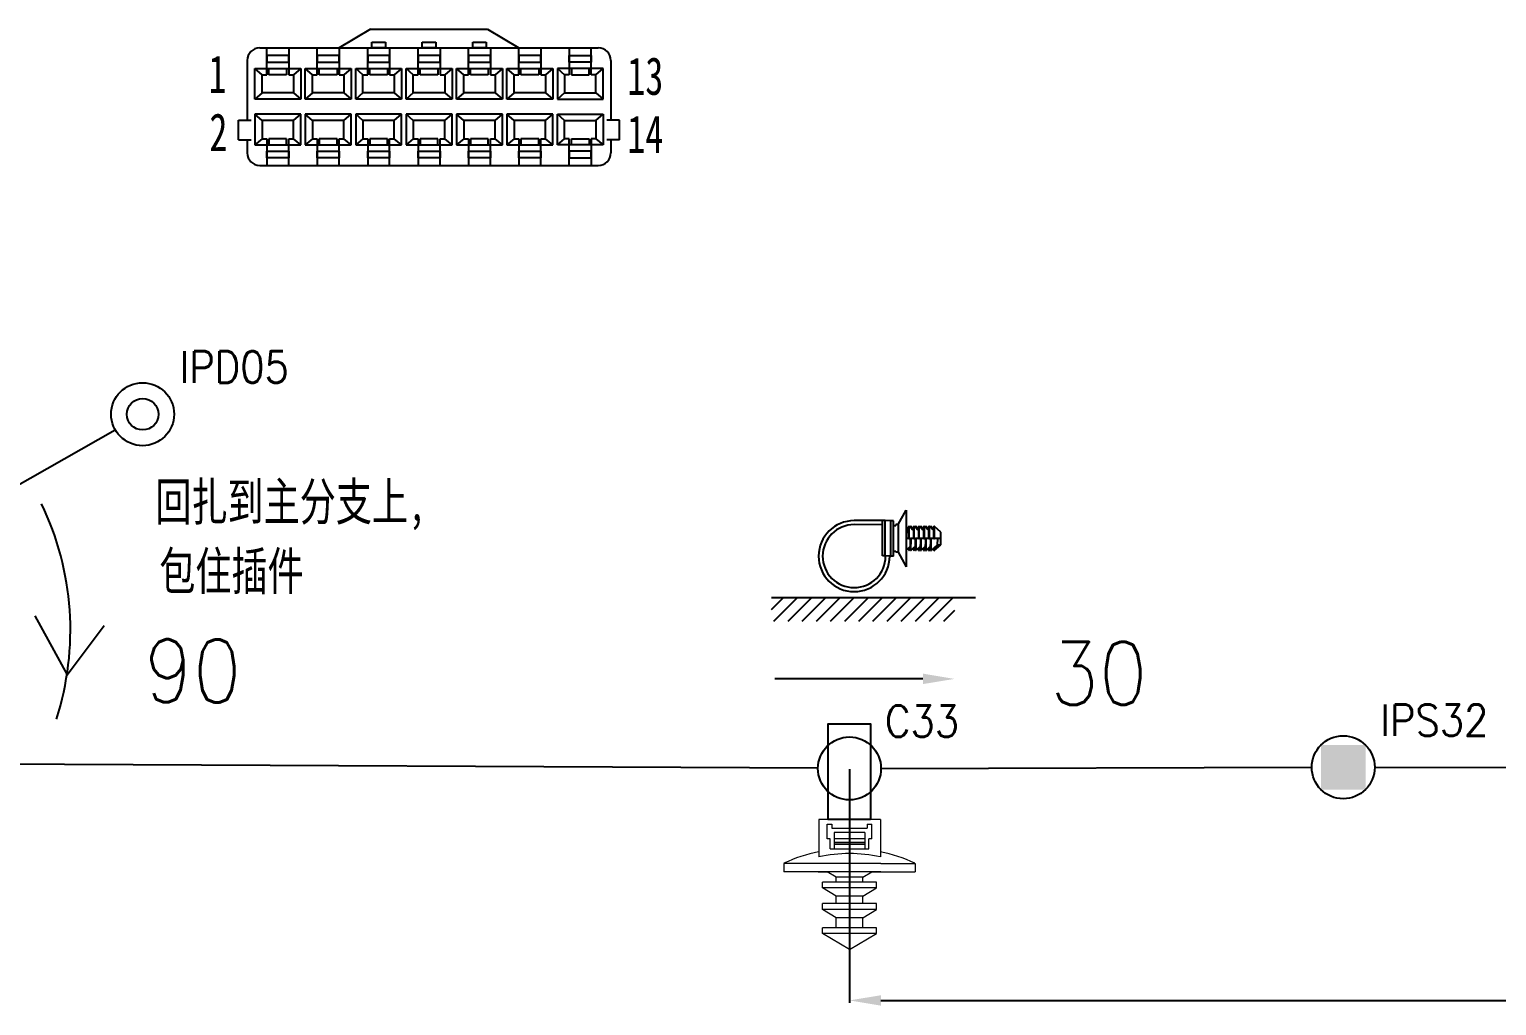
# Model space of a CAD drawing. Header units: inches. Extents: x 47316 to 59086, y 3141 to 11743.
# Drawn here: x 53868.5 to 53985, y 8603.7 to 8681.2 of the extents above; entities that cross this region are included whole.
import ezdxf

# ---------------------------------------------------------------- set-up
doc = ezdxf.new("R2010")
doc.units = ezdxf.units.IN
doc.header["$MEASUREMENT"] = 0
doc.layers.add('0Filament', color=7, linetype='Continuous', lineweight=20)
doc.layers.add('___SHELL', color=7, linetype='Continuous')
doc.styles.add('MtX_FangSong_GB2312', font='')
doc.styles.add('MtX_STFangsong', font='')
doc.styles.get("Standard").update_dxf_attribs({"font": ''})
doc.styles.get('MtX_FangSong_GB2312').set_extended_font_data('FangSong_GB2312')
doc.styles.get('MtX_STFangsong').set_extended_font_data('STFangsong')
doc.styles.get('Standard').set_extended_font_data('SimSun')
doc.linetypes.add('_VH_OTCON', pattern='A,0.0001,[7,VeSys.shx,S=0.1,R=0,X=0,Y=0],-0.4,[7,VeSys.shx,S=0.1,R=0,X=0,Y=0],-0.4,["X",Standard,S=1,R=0,X=-0.5,Y=-0.5],-0.0001,[7,VeSys.shx,S=0.1,R=0,X=0,Y=0],-0.4', length=1.2002)
doc.linetypes.add('_VH_UNTAPED', pattern='A,0.0001,[17,VeSys.shx,S=0.1,R=0,X=0,Y=0],-0.4', length=0.4001)

msp = doc.modelspace()

# ---------------------------------------------------------------- linework, layer by layer
at = {"color": 0, "linetype": '_VH_UNTAPED', "lineweight": -2, "ltscale": 5}
msp.add_line((53831.06, 8624.3), (53875.34, 8649.45), dxfattribs=at)
at = {"color": 0, "linetype": 'ByBlock', "lineweight": -2, "ltscale": 0.130887}
for p, q in [((53937.47, 8641.92, 0), (53938.1, 8643.07, 0)), ((53937.47, 8639.72, 0), (53938.09, 8638.57, 0))]:
    msp.add_line(p, q, dxfattribs=at)
at = {"color": 0, "linetype": 'ByBlock', "lineweight": -2, "ltscale": 0.422456}
msp.add_line((53938.1, 8643.07, 0), (53938.09, 8638.85, 0), dxfattribs=at)
at = {"color": 0, "linetype": 'ByBlock', "lineweight": -2, "ltscale": 0.225}
for p, q in [((53936.22, 8642.23, 0), (53933.97, 8642.23, 0)), ((53936.22, 8641.9, 0), (53933.97, 8641.91, 0))]:
    msp.add_line(p, q, dxfattribs=at)
at = {"color": 0, "linetype": 'ByBlock', "lineweight": -2, "ltscale": 0.28}
for p, q in [((53936.22, 8639.43, 0), (53936.22, 8642.23, 0)), ((53936.43, 8639.43, 0), (53936.43, 8642.23, 0)), ((53936.88, 8639.42, 0), (53936.89, 8642.22, 0)), ((53937.09, 8639.42, 0), (53937.1, 8642.22, 0))]:
    msp.add_line(p, q, dxfattribs=at)
at = {"color": 0, "linetype": 'ByBlock', "lineweight": -2, "ltscale": 0.020837}
for p, q in [((53936.43, 8642.23, 0), (53936.22, 8642.23, 0)), ((53937.1, 8642.22, 0), (53936.89, 8642.22, 0)), ((53936.43, 8639.43, 0), (53936.22, 8639.43, 0)), ((53937.09, 8639.42, 0), (53936.88, 8639.42, 0))]:
    msp.add_line(p, q, dxfattribs=at)
at = {"color": 0, "linetype": 'ByBlock', "lineweight": -2, "ltscale": 0.045825}
for p, q in [((53936.89, 8642.22, 0), (53936.43, 8642.23, 0)), ((53936.88, 8639.42, 0), (53936.43, 8639.43, 0))]:
    msp.add_line(p, q, dxfattribs=at)
at = {"color": 0, "linetype": 'ByBlock', "lineweight": -2, "ltscale": 0.01875}
for p, q in [((53937.1, 8641.84, 0), (53937.28, 8641.84, 0)), ((53937.47, 8641.92, 0), (53937.29, 8641.92, 0)), ((53937.09, 8639.81, 0), (53937.28, 8639.81, 0)), ((53937.09, 8639.81, 0), (53937.28, 8639.81, 0)), ((53937.47, 8639.72, 0), (53937.28, 8639.72, 0))]:
    msp.add_line(p, q, dxfattribs=at)
at = {"color": 0, "linetype": 'ByBlock', "lineweight": -2, "ltscale": 0.008542}
for p, q in [((53937.29, 8641.92, 0), (53937.28, 8641.84, 0)), ((53937.28, 8639.81, 0), (53937.28, 8639.72, 0))]:
    msp.add_line(p, q, dxfattribs=at)
at = {"color": 0, "linetype": 'ByBlock', "lineweight": -2, "ltscale": 0.206534}
msp.add_line((53937.47, 8641.92, 0), (53937.47, 8639.86, 0), dxfattribs=at)
at = {"color": 0, "linetype": 'ByBlock', "lineweight": -2, "ltscale": 0.026545}
msp.add_line((53938.3, 8641.58, 0), (53938.1, 8641.76, 0), dxfattribs=at)
at = {"color": 0, "linetype": 'ByBlock', "lineweight": -2, "ltscale": 0.034243}
msp.add_line((53938.1, 8641.67, 0), (53938.3, 8641.39, 0), dxfattribs=at)
at = {"color": 0, "linetype": 'ByBlock', "lineweight": -2, "ltscale": 0.0925}
for p, q in [((53938.3, 8640.82, 0), (53938.3, 8641.75, 0)), ((53938.7, 8640.82, 0), (53938.7, 8641.75, 0)), ((53939.1, 8640.82, 0), (53939.1, 8641.74, 0)), ((53939.5, 8640.82, 0), (53939.5, 8641.74, 0)), ((53939.9, 8640.82, 0), (53939.9, 8641.74, 0)), ((53940.3, 8640.82, 0), (53940.3, 8641.74, 0)), ((53938.44, 8639.9, 0), (53938.45, 8640.82, 0)), ((53938.84, 8639.9, 0), (53938.85, 8640.82, 0)), ((53939.24, 8639.89, 0), (53939.25, 8640.82, 0)), ((53939.64, 8639.89, 0), (53939.65, 8640.82, 0)), ((53940.04, 8639.89, 0), (53940.05, 8640.82, 0))]:
    msp.add_line(p, q, dxfattribs=at)
at = {"color": 0, "linetype": 'ByBlock', "lineweight": -2, "ltscale": 0.094383}
for p, q in [((53938.34, 8640.82, 0), (53938.34, 8641.77, 0)), ((53938.74, 8640.82, 0), (53938.74, 8641.76, 0)), ((53939.14, 8640.82, 0), (53939.14, 8641.76, 0)), ((53939.54, 8640.82, 0), (53939.54, 8641.76, 0)), ((53939.94, 8640.82, 0), (53939.94, 8641.76, 0)), ((53940.34, 8640.82, 0), (53940.34, 8641.76, 0)), ((53938.48, 8639.88, 0), (53938.49, 8640.82, 0)), ((53938.88, 8639.88, 0), (53938.89, 8640.82, 0)), ((53939.28, 8639.88, 0), (53939.29, 8640.82, 0)), ((53939.68, 8639.87, 0), (53939.69, 8640.82, 0)), ((53940.08, 8639.87, 0), (53940.09, 8640.82, 0))]:
    msp.add_line(p, q, dxfattribs=at)
at = {"color": 0, "linetype": 'ByBlock', "lineweight": -2, "ltscale": 0.031825}
for p, q in [((53938.58, 8641.56, 0), (53938.34, 8641.77, 0)), ((53939.38, 8641.55, 0), (53939.14, 8641.76, 0)), ((53939.78, 8641.55, 0), (53939.54, 8641.76, 0))]:
    msp.add_line(p, q, dxfattribs=at)
at = {"color": 0, "linetype": 'ByBlock', "lineweight": -2, "ltscale": 0.007573}
for p, q in [((53938.45, 8641.67, 0), (53938.45, 8641.75, 0)), ((53938.85, 8641.67, 0), (53938.85, 8641.75, 0)), ((53939.25, 8641.67, 0), (53939.25, 8641.74, 0)), ((53939.65, 8641.67, 0), (53939.65, 8641.74, 0)), ((53940.05, 8641.67, 0), (53940.05, 8641.74, 0))]:
    msp.add_line(p, q, dxfattribs=at)
at = {"color": 0, "linetype": 'ByBlock', "lineweight": -2, "ltscale": 0.00652}
for p, q in [((53938.45, 8641.73, 0), (53938.45, 8641.67, 0)), ((53938.85, 8641.73, 0), (53938.85, 8641.67, 0)), ((53939.25, 8641.73, 0), (53939.25, 8641.66, 0)), ((53939.65, 8641.73, 0), (53939.65, 8641.66, 0)), ((53940.05, 8641.73, 0), (53940.05, 8641.66, 0))]:
    msp.add_line(p, q, dxfattribs=at)
at = {"color": 0, "linetype": 'ByBlock', "lineweight": -2, "ltscale": 0.021661}
for p, q in [((53938.45, 8641.73, 0), (53938.58, 8641.56, 0)), ((53939.25, 8641.73, 0), (53939.38, 8641.55, 0)), ((53939.65, 8641.73, 0), (53939.78, 8641.55, 0)), ((53940.05, 8641.73, 0), (53940.18, 8641.55, 0))]:
    msp.add_line(p, q, dxfattribs=at)
at = {"color": 0, "linetype": 'ByBlock', "lineweight": -2, "ltscale": 0.027682}
msp.add_line((53938.7, 8641.58, 0), (53938.49, 8641.77, 0), dxfattribs=at)
at = {"color": 0, "linetype": 'ByBlock', "lineweight": -2, "ltscale": 0.015766}
for p, q in [((53938.7, 8641.45, 0), (53938.58, 8641.56, 0)), ((53939.9, 8641.45, 0), (53939.78, 8641.55, 0))]:
    msp.add_line(p, q, dxfattribs=at)
at = {"color": 0, "linetype": 'ByBlock', "lineweight": -2, "ltscale": 0.031826}
for p, q in [((53938.98, 8641.55, 0), (53938.74, 8641.76, 0)), ((53940.18, 8641.55, 0), (53939.94, 8641.76, 0))]:
    msp.add_line(p, q, dxfattribs=at)
at = {"color": 0, "linetype": 'ByBlock', "lineweight": -2, "ltscale": 0.021662}
msp.add_line((53938.85, 8641.73, 0), (53938.98, 8641.55, 0), dxfattribs=at)
at = {"color": 0, "linetype": 'ByBlock', "lineweight": -2, "ltscale": 0.027681}
for p, q in [((53939.1, 8641.58, 0), (53938.89, 8641.76, 0)), ((53939.5, 8641.58, 0), (53939.29, 8641.76, 0)), ((53939.9, 8641.58, 0), (53939.69, 8641.76, 0)), ((53940.3, 8641.58, 0), (53940.09, 8641.76, 0))]:
    msp.add_line(p, q, dxfattribs=at)
at = {"color": 0, "linetype": 'ByBlock', "lineweight": -2, "ltscale": 0.015765}
for p, q in [((53939.1, 8641.45, 0), (53938.98, 8641.55, 0)), ((53939.5, 8641.45, 0), (53939.38, 8641.55, 0)), ((53940.3, 8641.45, 0), (53940.18, 8641.55, 0))]:
    msp.add_line(p, q, dxfattribs=at)
at = {"color": 0, "linetype": 'ByBlock', "lineweight": -2, "ltscale": 0.0675}
for p, q in [((53940.85, 8641.32, 0), (53940.34, 8641.76, 0)), ((53940.59, 8640.32, 0), (53940.08, 8639.87, 0)), ((53940.33, 8639.87, 0), (53940.84, 8640.32, 0))]:
    msp.add_line(p, q, dxfattribs=at)
at = {"color": 0, "linetype": 'ByBlock', "lineweight": -2, "ltscale": 0.02}
msp.add_line((53938.1, 8641.32, 0), (53938.3, 8641.32, 0), dxfattribs=at)
at = {"color": 0, "linetype": 'ByBlock', "lineweight": -2, "ltscale": 0.035001}
msp.add_line((53938.45, 8640.82, 0), (53938.1, 8640.82, 0), dxfattribs=at)
at = {"color": 0, "linetype": 'ByBlock', "lineweight": -2, "ltscale": 0.004144}
for p, q in [((53938.3, 8640.82, 0), (53938.34, 8640.82, 0)), ((53938.85, 8640.82, 0), (53938.89, 8640.82, 0)), ((53939.1, 8640.82, 0), (53939.14, 8640.82, 0)), ((53939.25, 8640.82, 0), (53939.29, 8640.82, 0)), ((53939.5, 8640.82, 0), (53939.54, 8640.82, 0)), ((53939.65, 8640.82, 0), (53939.69, 8640.82, 0)), ((53940.05, 8640.82, 0), (53940.09, 8640.82, 0)), ((53940.3, 8640.82, 0), (53940.34, 8640.82, 0))]:
    msp.add_line(p, q, dxfattribs=at)
at = {"color": 0, "linetype": 'ByBlock', "lineweight": -2, "ltscale": 0.010857}
for p, q in [((53938.45, 8640.82, 0), (53938.34, 8640.82, 0)), ((53938.85, 8640.82, 0), (53938.74, 8640.82, 0)), ((53939.65, 8640.82, 0), (53939.54, 8640.82, 0)), ((53940.05, 8640.82, 0), (53939.94, 8640.82, 0))]:
    msp.add_line(p, q, dxfattribs=at)
at = {"color": 0, "linetype": 'ByBlock', "lineweight": -2, "ltscale": 0.004143}
for p, q in [((53938.45, 8640.82, 0), (53938.49, 8640.82, 0)), ((53938.7, 8640.82, 0), (53938.74, 8640.82, 0)), ((53939.9, 8640.82, 0), (53939.94, 8640.82, 0))]:
    msp.add_line(p, q, dxfattribs=at)
at = {"color": 0, "linetype": 'ByBlock', "lineweight": -2, "ltscale": 0.035857}
for p, q in [((53938.85, 8640.82, 0), (53938.49, 8640.82, 0)), ((53939.65, 8640.82, 0), (53939.29, 8640.82, 0))]:
    msp.add_line(p, q, dxfattribs=at)
at = {"color": 0, "linetype": 'ByBlock', "lineweight": -2, "ltscale": 0.035855}
for p, q in [((53939.25, 8640.82, 0), (53938.89, 8640.82, 0)), ((53940.05, 8640.82, 0), (53939.69, 8640.82, 0))]:
    msp.add_line(p, q, dxfattribs=at)
at = {"color": 0, "linetype": 'ByBlock', "lineweight": -2, "ltscale": 0.010855}
msp.add_line((53939.25, 8640.82, 0), (53939.14, 8640.82, 0), dxfattribs=at)
at = {"color": 0, "linetype": 'ByBlock', "lineweight": -2, "ltscale": 0.050856}
for p, q in [((53940.6, 8640.82, 0), (53940.09, 8640.82, 0)), ((53940.85, 8640.82, 0), (53940.34, 8640.82, 0))]:
    msp.add_line(p, q, dxfattribs=at)
at = {"color": 0, "linetype": 'ByBlock', "lineweight": -2, "ltscale": 0.05}
for p, q in [((53940.59, 8640.32, 0), (53940.6, 8640.82, 0)), ((53940.84, 8640.32, 0), (53940.85, 8640.82, 0)), ((53940.85, 8640.82, 0), (53940.85, 8641.32, 0))]:
    msp.add_line(p, q, dxfattribs=at)
at = {"color": 0, "linetype": 'ByBlock', "lineweight": -2, "ltscale": 0.0025}
for p, q in [((53936.47, 8639.4, 0), (53936.47, 8639.43, 0)), ((53936.79, 8639.4, 0), (53936.79, 8639.42, 0))]:
    msp.add_line(p, q, dxfattribs=at)
at = {"color": 0, "linetype": 'ByBlock', "lineweight": -2, "ltscale": 0.013466}
msp.add_line((53937.47, 8639.86, 0), (53937.47, 8639.72, 0), dxfattribs=at)
at = {"color": 0, "linetype": 'ByBlock', "lineweight": -2, "ltscale": 0.046455}
msp.add_line((53938.44, 8640.19, 0), (53938.09, 8639.89, 0), dxfattribs=at)
at = {"color": 0, "linetype": 'ByBlock', "lineweight": -2, "ltscale": 0.016319}
for p, q in [((53938.29, 8639.9, 0), (53938.29, 8640.06, 0)), ((53938.69, 8639.9, 0), (53938.69, 8640.06, 0)), ((53939.09, 8639.89, 0), (53939.09, 8640.06, 0)), ((53939.49, 8639.89, 0), (53939.49, 8640.06, 0)), ((53939.89, 8639.89, 0), (53939.89, 8640.06, 0)), ((53940.29, 8639.89, 0), (53940.29, 8640.06, 0))]:
    msp.add_line(p, q, dxfattribs=at)
at = {"color": 0, "linetype": 'ByBlock', "lineweight": -2, "ltscale": 0.024877}
for p, q in [((53938.44, 8640.11, 0), (53938.3, 8639.91, 0)), ((53938.84, 8640.11, 0), (53938.7, 8639.91, 0)), ((53939.64, 8640.11, 0), (53939.5, 8639.91, 0)), ((53940.04, 8640.11, 0), (53939.9, 8639.91, 0))]:
    msp.add_line(p, q, dxfattribs=at)
at = {"color": 0, "linetype": 'ByBlock', "lineweight": -2, "ltscale": 0.015256}
for p, q in [((53938.3, 8640.06, 0), (53938.3, 8639.91, 0)), ((53938.7, 8640.06, 0), (53938.7, 8639.91, 0)), ((53939.1, 8640.06, 0), (53939.1, 8639.91, 0)), ((53939.5, 8640.06, 0), (53939.5, 8639.91, 0)), ((53939.9, 8640.06, 0), (53939.9, 8639.91, 0)), ((53940.3, 8640.06, 0), (53940.3, 8639.91, 0))]:
    msp.add_line(p, q, dxfattribs=at)
at = {"color": 0, "linetype": 'ByBlock', "lineweight": -2, "ltscale": 0.014409}
for p, q in [((53938.33, 8639.88, 0), (53938.44, 8639.97, 0)), ((53938.73, 8639.88, 0), (53938.84, 8639.97, 0)), ((53939.53, 8639.88, 0), (53939.64, 8639.97, 0)), ((53939.93, 8639.87, 0), (53940.04, 8639.97, 0))]:
    msp.add_line(p, q, dxfattribs=at)
at = {"color": 0, "linetype": 'ByBlock', "lineweight": -2, "ltscale": 0.047591}
for p, q in [((53938.84, 8640.19, 0), (53938.48, 8639.88, 0)), ((53939.64, 8640.19, 0), (53939.28, 8639.88, 0))]:
    msp.add_line(p, q, dxfattribs=at)
at = {"color": 0, "linetype": 'ByBlock', "lineweight": -2, "ltscale": 0.04759}
for p, q in [((53939.24, 8640.19, 0), (53938.88, 8639.88, 0)), ((53940.04, 8640.19, 0), (53939.68, 8639.87, 0))]:
    msp.add_line(p, q, dxfattribs=at)
at = {"color": 0, "linetype": 'ByBlock', "lineweight": -2, "ltscale": 0.024878}
msp.add_line((53939.24, 8640.11, 0), (53939.1, 8639.91, 0), dxfattribs=at)
at = {"color": 0, "linetype": 'ByBlock', "lineweight": -2, "ltscale": 0.014408}
msp.add_line((53939.13, 8639.88, 0), (53939.24, 8639.97, 0), dxfattribs=at)
at = {"color": 0, "linetype": 'ByBlock', "lineweight": -2, "ltscale": 0.050559}
msp.add_line((53940.59, 8640.32, 0), (53940.3, 8639.91, 0), dxfattribs=at)
at = {"color": 0, "linetype": 'ByBlock', "lineweight": -2, "ltscale": 0.025}
msp.add_line((53940.59, 8640.32, 0), (53940.84, 8640.32, 0), dxfattribs=at)
at = {"color": 0, "linetype": 'ByBlock', "lineweight": -2, "ltscale": 0.027544}
msp.add_line((53938.09, 8638.85, 0), (53938.09, 8638.57, 0), dxfattribs=at)
at = {"color": 0, "lineweight": -2}
for p, q in [((53927.4, 8635.17, 0), (53928.36, 8636.13, 0)), ((53927.4, 8636.13, 0), (53943.59, 8636.13, 0)), ((53927.61, 8634.25, 0), (53929.48, 8636.13, 0)), ((53928.73, 8634.25, 0), (53930.61, 8636.13, 0)), ((53929.85, 8634.25, 0), (53931.73, 8636.13, 0)), ((53930.97, 8634.25, 0), (53932.85, 8636.13, 0)), ((53932.1, 8634.25, 0), (53933.97, 8636.13, 0)), ((53933.22, 8634.25, 0), (53935.1, 8636.13, 0)), ((53934.34, 8634.25, 0), (53936.22, 8636.13, 0)), ((53935.46, 8634.25, 0), (53937.34, 8636.13, 0)), ((53936.59, 8634.25, 0), (53938.46, 8636.13, 0)), ((53937.71, 8634.25, 0), (53939.59, 8636.13, 0)), ((53938.83, 8634.25, 0), (53940.71, 8636.13, 0)), ((53939.95, 8634.25, 0), (53941.83, 8636.13, 0)), ((53868.95, 8634.68), (53871.51, 8629.99)), ((53941.08, 8634.25, 0), (53941.95, 8635.12, 0)), ((53871.51, 8629.99), (53874.46, 8633.9)), ((53933.6, 8622.49), (53933.6, 8603.93)), ((53936.1, 8604.13), (54045.72, 8604.13))]:
    msp.add_line(p, q, dxfattribs=at)
at = {"color": 7, "lineweight": -2}
msp.add_line((53939.43, 8629.66), (53927.68, 8629.66), dxfattribs=at)
at = {"color": 0, "linetype": '_VH_OTCON', "lineweight": -2, "ltscale": 5}
for p, q in [((53931.1, 8622.56), (53831.39, 8623.05)), ((53936.1, 8622.55), (53970.28, 8622.64)), ((53975.28, 8622.64), (54002.64, 8622.59))]:
    msp.add_line(p, q, dxfattribs=at)
at = {"color": 0}
msp.add_lwpolyline([(53935.28, 8618.5), (53931.92, 8618.5), (53931.92, 8626.1), (53935.28, 8626.1)], close=True, dxfattribs=at)
at = {"color": 0, "linetype": 'Continuous', "lineweight": -2}
for centre, radius in [((53877.51, 8650.68), 2.5), ((53877.51, 8650.68), 1.25), ((53933.6, 8622.55), 2.5), ((53972.78, 8622.64), 2.5)]:
    msp.add_circle(centre, radius, dxfattribs=at)
at = {"color": 0, "lineweight": -2}
msp.add_arc((53848.7, 8633.54), 23.08, 342.1695, 25.7423, dxfattribs=at)
at = {"color": 0, "linetype": 'ByBlock', "lineweight": -2}
for centre, radius, start, end in [((53933.97, 8639.41, 0), 2.82, 89.8786, 359.8786), ((53933.97, 8639.41, 0), 2.5, 89.8786, 359.8786), ((53938.32, 8641.75, 0), 0.025, 48.7665, 179.8786), ((53938.47, 8641.75, 0), 0.025, 48.7665, 179.8786), ((53938.47, 8641.75, 0), 0.025, 179.8786, 215.6147), ((53938.72, 8641.75, 0), 0.025, 48.7665, 179.8786), ((53938.87, 8641.75, 0), 0.025, 48.7665, 179.8786), ((53938.87, 8641.75, 0), 0.025, 179.8786, 215.6147), ((53939.12, 8641.74, 0), 0.025, 48.7665, 179.8786), ((53939.27, 8641.74, 0), 0.025, 48.7665, 179.8786), ((53939.27, 8641.74, 0), 0.025, 179.8786, 215.6147), ((53939.52, 8641.74, 0), 0.025, 48.7665, 179.8786), ((53939.67, 8641.74, 0), 0.025, 48.7665, 179.8786), ((53939.67, 8641.74, 0), 0.025, 179.8786, 215.6147), ((53939.92, 8641.74, 0), 0.025, 48.7665, 179.8786), ((53940.07, 8641.74, 0), 0.025, 48.7665, 179.8786), ((53940.07, 8641.74, 0), 0.025, 179.8786, 215.6147), ((53940.32, 8641.74, 0), 0.025, 48.7665, 179.8786), ((53938.32, 8639.9, 0), 0.025, 144.1432, 179.8786), ((53938.32, 8639.9, 0), 0.025, 179.8786, 310.9901), ((53938.47, 8639.9, 0), 0.025, 179.8786, 310.9907), ((53938.72, 8639.9, 0), 0.025, 144.1432, 179.8786), ((53938.72, 8639.9, 0), 0.025, 179.8786, 310.9901), ((53938.87, 8639.9, 0), 0.025, 179.8786, 310.9907), ((53939.12, 8639.89, 0), 0.025, 144.1432, 179.8786), ((53939.12, 8639.89, 0), 0.025, 179.8786, 310.9901), ((53939.27, 8639.89, 0), 0.025, 179.8786, 310.9907), ((53939.52, 8639.89, 0), 0.025, 144.1432, 179.8786), ((53939.52, 8639.89, 0), 0.025, 179.8786, 310.9901), ((53939.67, 8639.89, 0), 0.025, 179.8786, 310.9907), ((53939.92, 8639.89, 0), 0.025, 144.1432, 179.8786), ((53939.92, 8639.89, 0), 0.025, 179.8786, 310.9901), ((53940.07, 8639.89, 0), 0.025, 179.8786, 310.9907), ((53940.32, 8639.89, 0), 0.025, 144.1432, 179.8786), ((53940.32, 8639.89, 0), 0.025, 179.8786, 310.9901)]:
    msp.add_arc(centre, radius, start, end, dxfattribs=at)
at = {"color": 7, "lineweight": -2}
msp.add_solid([(53939.43, 8630.08), (53941.93, 8629.66), (53939.43, 8629.25)], dxfattribs=at)
at = {"color": 0, "linetype": 'Continuous', "lineweight": -2, "extrusion": (0, 0, -1)}
msp.add_solid([(-53971.01, 8624.41), (-53971.01, 8620.87), (-53974.55, 8624.41), (-53974.55, 8620.87)], dxfattribs=at)
at = {"color": 0, "lineweight": -2}
msp.add_solid([(53936.1, 8604.54), (53936.1, 8603.71), (53933.6, 8604.13)], dxfattribs=at)
at = {"layer": '0Filament', "color": 0, "lineweight": 9, "ltscale": 0.13}
for p, q in [((53931.92, 8622.55), (53931.92, 8621.68)), ((53935.28, 8622.55), (53935.28, 8621.68)), ((53931.92, 8621.68), (53931.92, 8618.5)), ((53935.28, 8621.68), (53935.28, 8618.5))]:
    msp.add_line(p, q, dxfattribs=at)
at = {"layer": '0Filament', "color": 0, "lineweight": 9, "ltscale": 0.121317}
for p, q in [((53931.16, 8618.5), (53931.16, 8615.53)), ((53936.05, 8618.5), (53936.05, 8615.53))]:
    msp.add_line(p, q, dxfattribs=at)
at = {"layer": '0Filament', "color": 0, "lineweight": 9, "ltscale": 0.2}
msp.add_line((53936.05, 8618.5), (53931.16, 8618.5), dxfattribs=at)
at = {"layer": '0Filament', "color": 0, "lineweight": 9, "ltscale": 0.047501}
for p, q in [((53931.83, 8616.97), (53931.83, 8618.13)), ((53935.37, 8616.97), (53935.37, 8618.13))]:
    msp.add_line(p, q, dxfattribs=at)
at = {"layer": '0Filament', "color": 0, "lineweight": 9, "ltscale": 0.014999}
msp.add_line((53931.83, 8618.13), (53932.2, 8618.13), dxfattribs=at)
at = {"layer": '0Filament', "color": 0, "lineweight": 9, "ltscale": 0.0125}
for p, q in [((53932.2, 8618.13), (53932.2, 8617.82)), ((53935.01, 8618.13), (53935.01, 8617.82)), ((53932.38, 8616.97), (53932.38, 8616.66)), ((53934.82, 8616.97), (53934.82, 8616.66))]:
    msp.add_line(p, q, dxfattribs=at)
at = {"layer": '0Filament', "color": 0, "lineweight": 9, "ltscale": 0.114999}
msp.add_line((53932.2, 8617.82), (53935.01, 8617.82), dxfattribs=at)
at = {"layer": '0Filament', "color": 0, "lineweight": 9, "ltscale": 0.1}
for p, q in [((53934.82, 8617.46), (53932.38, 8617.46)), ((53934.82, 8616.97), (53932.38, 8616.97)), ((53934.82, 8616.66), (53932.38, 8616.66)), ((53934.82, 8616.55), (53932.38, 8616.55)), ((53934.82, 8616.52), (53932.38, 8616.52))]:
    msp.add_line(p, q, dxfattribs=at)
at = {"layer": '0Filament', "color": 0, "lineweight": 9, "ltscale": 0.020001}
for p, q in [((53932.38, 8617.46), (53932.38, 8616.97)), ((53934.82, 8617.46), (53934.82, 8616.97))]:
    msp.add_line(p, q, dxfattribs=at)
at = {"layer": '0Filament', "color": 0, "lineweight": 9, "ltscale": 0.015002}
msp.add_line((53935.01, 8618.13), (53935.37, 8618.13), dxfattribs=at)
at = {"layer": '0Filament', "color": 0, "lineweight": 9, "ltscale": 0.010001}
for p, q in [((53932.07, 8616.97), (53931.83, 8616.97)), ((53935.37, 8616.97), (53935.13, 8616.97))]:
    msp.add_line(p, q, dxfattribs=at)
at = {"layer": '0Filament', "color": 0, "lineweight": 9, "ltscale": 0.0325}
for p, q in [((53932.07, 8616.17), (53932.07, 8616.97)), ((53935.13, 8616.17), (53935.13, 8616.97))]:
    msp.add_line(p, q, dxfattribs=at)
at = {"layer": '0Filament', "color": 0, "lineweight": 9, "ltscale": 0.125}
msp.add_line((53932.07, 8616.17), (53935.13, 8616.17), dxfattribs=at)
at = {"layer": '0Filament', "color": 0, "lineweight": 9, "ltscale": 0.004785}
for p, q in [((53932.38, 8616.66), (53932.38, 8616.55)), ((53934.82, 8616.66), (53934.82, 8616.55))]:
    msp.add_line(p, q, dxfattribs=at)
at = {"layer": '0Filament', "color": 0, "lineweight": 9, "ltscale": 0.001228}
for p, q in [((53932.38, 8616.55), (53932.38, 8616.52)), ((53934.82, 8616.55), (53934.82, 8616.52))]:
    msp.add_line(p, q, dxfattribs=at)
at = {"layer": '0Filament', "color": 0, "lineweight": 9, "ltscale": 0.013986}
for p, q in [((53932.38, 8616.52), (53932.38, 8616.17)), ((53934.82, 8616.52), (53934.82, 8616.17))]:
    msp.add_line(p, q, dxfattribs=at)
at = {"layer": '0Filament', "color": 0, "lineweight": 9, "ltscale": 0.314377}
for p, q in [((53936.09, 8615.01), (53928.4, 8615.01)), ((53936.09, 8614.34), (53928.4, 8614.34))]:
    msp.add_line(p, q, dxfattribs=at)
at = {"layer": '0Filament', "color": 0, "lineweight": 9, "ltscale": 0.02778}
for p, q in [((53928.4, 8615.01), (53928.4, 8614.34)), ((53938.8, 8615.01), (53938.8, 8614.34))]:
    msp.add_line(p, q, dxfattribs=at)
at = {"layer": '0Filament', "color": 0, "lineweight": 9, "ltscale": 0.110623}
for p, q in [((53936.09, 8615.01), (53938.8, 8615.01)), ((53936.09, 8614.34), (53938.8, 8614.34))]:
    msp.add_line(p, q, dxfattribs=at)
at = {"layer": '0Filament', "color": 0, "lineweight": 9, "ltscale": 0.11062}
msp.add_line((53931.11, 8614.34), (53928.4, 8614.34), dxfattribs=at)
at = {"layer": '0Filament', "color": 0, "lineweight": 9, "ltscale": 0.0297}
msp.add_line((53931.11, 8614.34), (53931.84, 8614.34), dxfattribs=at)
at = {"layer": '0Filament', "color": 0, "lineweight": 9, "ltscale": 0.034036}
msp.add_line((53932.55, 8613.91), (53931.84, 8614.34), dxfattribs=at)
at = {"layer": '0Filament', "color": 0, "lineweight": 9, "ltscale": 0.063599}
for p, q in [((53934.11, 8613.91), (53932.55, 8613.91)), ((53934.11, 8612.4), (53932.55, 8612.4)), ((53934.11, 8610.69), (53932.55, 8610.69))]:
    msp.add_line(p, q, dxfattribs=at)
at = {"layer": '0Filament', "color": 0, "lineweight": 9, "ltscale": 0.016164}
for p, q in [((53932.55, 8613.51), (53932.55, 8613.91)), ((53934.65, 8613.51), (53934.65, 8613.91))]:
    msp.add_line(p, q, dxfattribs=at)
at = {"layer": '0Filament', "color": 0, "lineweight": 9, "ltscale": 0.022382}
for p, q in [((53934.65, 8613.91), (53934.11, 8613.91)), ((53934.65, 8612.4), (53934.11, 8612.4)), ((53934.65, 8610.69), (53934.11, 8610.69))]:
    msp.add_line(p, q, dxfattribs=at)
at = {"layer": '0Filament', "color": 0, "lineweight": 9, "ltscale": 0.034033}
msp.add_line((53934.65, 8613.91), (53935.37, 8614.34), dxfattribs=at)
at = {"layer": '0Filament', "color": 0, "lineweight": 9, "ltscale": 0.14032}
msp.add_line((53935.37, 8614.34), (53938.8, 8614.34), dxfattribs=at)
at = {"layer": '0Filament', "color": 0, "lineweight": 9, "ltscale": 0.129449}
for p, q in [((53934.63, 8613.51), (53931.46, 8613.51)), ((53934.63, 8613.06), (53931.46, 8613.06)), ((53934.63, 8611.83), (53931.46, 8611.83)), ((53934.63, 8611.34), (53931.46, 8611.34)), ((53934.63, 8609.89), (53931.46, 8609.89)), ((53934.63, 8609.45), (53931.46, 8609.45))]:
    msp.add_line(p, q, dxfattribs=at)
at = {"layer": '0Filament', "color": 0, "lineweight": 9, "ltscale": 0.018604}
for p, q in [((53931.46, 8613.06), (53931.46, 8613.51)), ((53935.74, 8613.06), (53935.74, 8613.51))]:
    msp.add_line(p, q, dxfattribs=at)
at = {"layer": '0Filament', "color": 0, "lineweight": 9, "ltscale": 0.051927}
for p, q in [((53932.55, 8612.4), (53931.46, 8613.06)), ((53934.65, 8612.4), (53935.74, 8613.06)), ((53932.55, 8610.69), (53931.46, 8611.34)), ((53934.65, 8610.69), (53935.74, 8611.34))]:
    msp.add_line(p, q, dxfattribs=at)
at = {"layer": '0Filament', "color": 0, "lineweight": 9, "ltscale": 0.045551}
for p, q in [((53935.74, 8613.51), (53934.63, 8613.51)), ((53935.74, 8613.06), (53934.63, 8613.06)), ((53935.74, 8611.83), (53934.63, 8611.83)), ((53935.74, 8611.34), (53934.63, 8611.34)), ((53935.74, 8609.89), (53934.63, 8609.89)), ((53935.74, 8609.45), (53934.63, 8609.45))]:
    msp.add_line(p, q, dxfattribs=at)
at = {"layer": '0Filament', "color": 0, "lineweight": 9, "ltscale": 0.019849}
for p, q in [((53931.46, 8611.34), (53931.46, 8611.83)), ((53935.74, 8611.34), (53935.74, 8611.83))]:
    msp.add_line(p, q, dxfattribs=at)
at = {"layer": '0Filament', "color": 0, "lineweight": 9, "ltscale": 0.023581}
for p, q in [((53932.55, 8611.83), (53932.55, 8612.4)), ((53934.65, 8611.83), (53934.65, 8612.4))]:
    msp.add_line(p, q, dxfattribs=at)
at = {"layer": '0Filament', "color": 0, "lineweight": 9, "ltscale": 0.032642}
for p, q in [((53932.55, 8609.89), (53932.55, 8610.69)), ((53934.65, 8609.89), (53934.65, 8610.69))]:
    msp.add_line(p, q, dxfattribs=at)
at = {"layer": '0Filament', "color": 0, "lineweight": 9, "ltscale": 0.017949}
for p, q in [((53931.46, 8609.45), (53931.46, 8609.89)), ((53935.74, 8609.45), (53935.74, 8609.89))]:
    msp.add_line(p, q, dxfattribs=at)
at = {"layer": '0Filament', "color": 0, "lineweight": 9, "ltscale": 0.102081}
for q in [(53931.46, 8609.45), (53935.74, 8609.45)]:
    msp.add_line((53933.6, 8608.16), q, dxfattribs=at)
at = {"layer": '0Filament', "color": 0, "lineweight": 9}
for radius, start, end in [(12.23, 101.537, 115.1507), (11.84, 78.0793, 101.9207), (12.23, 64.8493, 78.463)]:
    msp.add_arc((53933.6, 8603.95), radius, start, end, dxfattribs=at)
at = {"layer": '___SHELL', "color": 0, "lineweight": -2}
for p, q in [((53895.59, 8681.25), (53893.11, 8679.77)), ((53895.59, 8681.25), (53904.88, 8681.25)), ((53904.88, 8681.25), (53907.37, 8679.77)), ((53895.7, 8680.22), (53896.78, 8680.22)), ((53895.7, 8679.77), (53895.7, 8680.22)), ((53896.78, 8680.22), (53896.78, 8679.77)), ((53899.7, 8680.22), (53900.78, 8680.22)), ((53899.7, 8679.77), (53899.7, 8680.22)), ((53900.78, 8680.22), (53900.78, 8679.77)), ((53903.7, 8680.22), (53904.78, 8680.22)), ((53903.7, 8679.77), (53903.7, 8680.22)), ((53904.78, 8680.22), (53904.78, 8679.77)), ((53886.81, 8679.77), (53913.67, 8679.77)), ((53887.37, 8677.64), (53887.37, 8679.77)), ((53889.11, 8679.16), (53887.37, 8679.16)), ((53887.37, 8679.16), (53887.37, 8678.65)), ((53889.11, 8679.77), (53889.11, 8677.64)), ((53889.11, 8678.65), (53889.11, 8679.16)), ((53891.37, 8677.64), (53891.37, 8679.77)), ((53893.11, 8679.16), (53891.37, 8679.16)), ((53891.37, 8679.16), (53891.37, 8678.65)), ((53893.11, 8679.77), (53893.11, 8677.64)), ((53893.11, 8678.65), (53893.11, 8679.16)), ((53895.37, 8677.64), (53895.37, 8679.77)), ((53897.11, 8679.16), (53895.37, 8679.16)), ((53895.37, 8679.16), (53895.37, 8678.65)), ((53896.78, 8679.77), (53895.7, 8679.77)), ((53897.11, 8679.77), (53897.11, 8677.64)), ((53897.11, 8678.65), (53897.11, 8679.16)), ((53899.37, 8677.64), (53899.37, 8679.77)), ((53901.11, 8679.16), (53899.37, 8679.16)), ((53899.37, 8679.16), (53899.37, 8678.65)), ((53900.78, 8679.77), (53899.7, 8679.77)), ((53901.11, 8679.77), (53901.11, 8677.64)), ((53901.11, 8678.65), (53901.11, 8679.16)), ((53903.37, 8677.64), (53903.37, 8679.77)), ((53905.11, 8679.16), (53903.37, 8679.16)), ((53903.37, 8679.16), (53903.37, 8678.65)), ((53904.78, 8679.77), (53903.7, 8679.77)), ((53905.11, 8679.77), (53905.11, 8677.64)), ((53905.11, 8678.65), (53905.11, 8679.16)), ((53907.37, 8677.64), (53907.37, 8679.77)), ((53909.11, 8679.16), (53907.37, 8679.16)), ((53907.37, 8679.16), (53907.37, 8678.65)), ((53909.11, 8679.77), (53909.11, 8677.64)), ((53909.11, 8678.65), (53909.11, 8679.16)), ((53911.37, 8679.77), (53911.37, 8677.64)), ((53911.37, 8678.65), (53911.37, 8679.16)), ((53911.37, 8679.16), (53913.11, 8679.16)), ((53913.11, 8677.64), (53913.11, 8679.77)), ((53913.11, 8679.16), (53913.11, 8678.65)), ((53885.81, 8678.77), (53885.81, 8674.02)), ((53886.42, 8678.14), (53890.06, 8678.14)), ((53886.42, 8675.7), (53886.42, 8678.14)), ((53886.99, 8677.64), (53886.42, 8678.14)), ((53887.37, 8678.65), (53889.11, 8678.65)), ((53887.53, 8678.14), (53888.94, 8678.14)), ((53887.53, 8677.64), (53887.53, 8678.14)), ((53888.94, 8678.14), (53888.94, 8677.64)), ((53890.06, 8678.14), (53889.48, 8677.64)), ((53890.06, 8678.14), (53890.06, 8675.7)), ((53890.42, 8678.14), (53894.06, 8678.14)), ((53890.42, 8675.7), (53890.42, 8678.14)), ((53890.99, 8677.64), (53890.42, 8678.14)), ((53891.37, 8678.65), (53893.11, 8678.65)), ((53891.53, 8678.14), (53892.94, 8678.14)), ((53891.53, 8677.64), (53891.53, 8678.14)), ((53892.94, 8678.14), (53892.94, 8677.64)), ((53894.06, 8678.14), (53893.48, 8677.64)), ((53894.06, 8678.14), (53894.06, 8675.7)), ((53894.42, 8678.14), (53898.06, 8678.14)), ((53894.42, 8675.7), (53894.42, 8678.14)), ((53894.99, 8677.64), (53894.42, 8678.14)), ((53895.37, 8678.65), (53897.11, 8678.65)), ((53895.53, 8678.14), (53896.94, 8678.14)), ((53895.53, 8677.64), (53895.53, 8678.14)), ((53896.94, 8678.14), (53896.94, 8677.64)), ((53898.06, 8678.14), (53897.48, 8677.64)), ((53898.06, 8678.14), (53898.06, 8675.7)), ((53898.42, 8678.14), (53902.06, 8678.14)), ((53898.42, 8675.7), (53898.42, 8678.14)), ((53898.99, 8677.64), (53898.42, 8678.14)), ((53899.37, 8678.65), (53901.11, 8678.65)), ((53899.53, 8678.14), (53900.94, 8678.14)), ((53899.53, 8677.64), (53899.53, 8678.14)), ((53900.94, 8678.14), (53900.94, 8677.64)), ((53902.06, 8678.14), (53901.48, 8677.64)), ((53902.06, 8678.14), (53902.06, 8675.7)), ((53902.42, 8678.14), (53906.06, 8678.14)), ((53902.42, 8675.7), (53902.42, 8678.14)), ((53902.99, 8677.64), (53902.42, 8678.14)), ((53903.37, 8678.65), (53905.11, 8678.65)), ((53903.53, 8678.14), (53904.94, 8678.14)), ((53903.53, 8677.64), (53903.53, 8678.14)), ((53904.94, 8678.14), (53904.94, 8677.64)), ((53906.06, 8678.14), (53905.48, 8677.64)), ((53906.06, 8678.14), (53906.06, 8675.7)), ((53906.42, 8678.14), (53910.06, 8678.14)), ((53906.42, 8675.7), (53906.42, 8678.14)), ((53906.99, 8677.64), (53906.42, 8678.14)), ((53907.37, 8678.65), (53909.11, 8678.65)), ((53907.53, 8678.14), (53908.94, 8678.14)), ((53907.53, 8677.64), (53907.53, 8678.14)), ((53908.94, 8678.14), (53908.94, 8677.64)), ((53910.06, 8678.14), (53909.48, 8677.64)), ((53910.06, 8678.14), (53910.06, 8675.7)), ((53914.06, 8678.14), (53910.42, 8678.14)), ((53910.42, 8678.14), (53910.42, 8675.7)), ((53910.42, 8678.14), (53910.99, 8677.64)), ((53913.11, 8678.65), (53911.37, 8678.65)), ((53912.94, 8678.14), (53911.53, 8678.14)), ((53911.53, 8678.14), (53911.53, 8677.64)), ((53912.94, 8677.64), (53912.94, 8678.14)), ((53913.48, 8677.64), (53914.06, 8678.14)), ((53914.06, 8675.7), (53914.06, 8678.14)), ((53914.67, 8678.77), (53914.67, 8674.02)), ((53886.99, 8677.64), (53887.37, 8677.64)), ((53886.99, 8676.19), (53886.99, 8677.64)), ((53888.94, 8677.64), (53887.53, 8677.64)), ((53889.11, 8677.64), (53889.48, 8677.64)), ((53889.48, 8677.64), (53889.48, 8676.19)), ((53890.99, 8677.64), (53891.37, 8677.64)), ((53890.99, 8676.19), (53890.99, 8677.64)), ((53892.94, 8677.64), (53891.53, 8677.64)), ((53893.11, 8677.64), (53893.48, 8677.64)), ((53893.48, 8677.64), (53893.48, 8676.19)), ((53894.99, 8677.64), (53895.37, 8677.64)), ((53894.99, 8676.19), (53894.99, 8677.64)), ((53896.94, 8677.64), (53895.53, 8677.64)), ((53897.11, 8677.64), (53897.48, 8677.64)), ((53897.48, 8677.64), (53897.48, 8676.19)), ((53898.99, 8677.64), (53899.37, 8677.64)), ((53898.99, 8676.19), (53898.99, 8677.64)), ((53900.94, 8677.64), (53899.53, 8677.64)), ((53901.11, 8677.64), (53901.48, 8677.64)), ((53901.48, 8677.64), (53901.48, 8676.19)), ((53902.99, 8677.64), (53903.37, 8677.64)), ((53902.99, 8676.19), (53902.99, 8677.64)), ((53904.94, 8677.64), (53903.53, 8677.64)), ((53905.11, 8677.64), (53905.48, 8677.64)), ((53905.48, 8677.64), (53905.48, 8676.19)), ((53906.99, 8677.64), (53907.37, 8677.64)), ((53906.99, 8676.19), (53906.99, 8677.64)), ((53908.94, 8677.64), (53907.53, 8677.64)), ((53909.11, 8677.64), (53909.48, 8677.64)), ((53909.48, 8677.64), (53909.48, 8676.19)), ((53911.37, 8677.64), (53910.99, 8677.64)), ((53910.99, 8677.64), (53910.99, 8676.19)), ((53911.53, 8677.64), (53912.94, 8677.64)), ((53913.48, 8677.64), (53913.11, 8677.64)), ((53913.48, 8676.19), (53913.48, 8677.64)), ((53886.99, 8676.19), (53886.42, 8675.7)), ((53890.06, 8675.7), (53886.42, 8675.7)), ((53889.48, 8676.19), (53886.99, 8676.19)), ((53889.48, 8676.19), (53890.06, 8675.7)), ((53890.99, 8676.19), (53890.42, 8675.7)), ((53894.06, 8675.7), (53890.42, 8675.7)), ((53893.48, 8676.19), (53890.99, 8676.19)), ((53893.48, 8676.19), (53894.06, 8675.7)), ((53894.99, 8676.19), (53894.42, 8675.7)), ((53898.06, 8675.7), (53894.42, 8675.7)), ((53897.48, 8676.19), (53894.99, 8676.19)), ((53897.48, 8676.19), (53898.06, 8675.7)), ((53898.99, 8676.19), (53898.42, 8675.7)), ((53902.06, 8675.7), (53898.42, 8675.7)), ((53901.48, 8676.19), (53898.99, 8676.19)), ((53901.48, 8676.19), (53902.06, 8675.7)), ((53902.99, 8676.19), (53902.42, 8675.7)), ((53906.06, 8675.7), (53902.42, 8675.7)), ((53905.48, 8676.19), (53902.99, 8676.19)), ((53905.48, 8676.19), (53906.06, 8675.7)), ((53906.99, 8676.19), (53906.42, 8675.7)), ((53910.06, 8675.7), (53906.42, 8675.7)), ((53909.48, 8676.19), (53906.99, 8676.19)), ((53909.48, 8676.19), (53910.06, 8675.7)), ((53910.99, 8676.19), (53910.42, 8675.7)), ((53910.42, 8675.7), (53914.06, 8675.7)), ((53910.99, 8676.19), (53913.48, 8676.19)), ((53913.48, 8676.19), (53914.06, 8675.7)), ((53890.06, 8674.51), (53886.42, 8674.51)), ((53886.42, 8674.51), (53886.42, 8672.07)), ((53886.99, 8674.01), (53886.42, 8674.51)), ((53889.48, 8674.01), (53890.06, 8674.51)), ((53890.06, 8672.07), (53890.06, 8674.51)), ((53894.06, 8674.51), (53890.42, 8674.51)), ((53890.42, 8674.51), (53890.42, 8672.07)), ((53890.99, 8674.01), (53890.42, 8674.51)), ((53893.48, 8674.01), (53894.06, 8674.51)), ((53894.06, 8672.07), (53894.06, 8674.51)), ((53898.06, 8674.51), (53894.42, 8674.51)), ((53894.42, 8674.51), (53894.42, 8672.07)), ((53894.99, 8674.01), (53894.42, 8674.51)), ((53897.48, 8674.01), (53898.06, 8674.51)), ((53898.06, 8672.07), (53898.06, 8674.51)), ((53902.06, 8674.51), (53898.42, 8674.51)), ((53898.42, 8674.51), (53898.42, 8672.07)), ((53898.99, 8674.01), (53898.42, 8674.51)), ((53901.48, 8674.01), (53902.06, 8674.51)), ((53902.06, 8672.07), (53902.06, 8674.51)), ((53906.06, 8674.51), (53902.42, 8674.51)), ((53902.42, 8674.51), (53902.42, 8672.07)), ((53902.99, 8674.01), (53902.42, 8674.51)), ((53905.48, 8674.01), (53906.06, 8674.51)), ((53906.06, 8672.07), (53906.06, 8674.51)), ((53910.06, 8674.51), (53906.42, 8674.51)), ((53906.42, 8674.51), (53906.42, 8672.07)), ((53906.99, 8674.01), (53906.42, 8674.51)), ((53909.48, 8674.01), (53910.06, 8674.51)), ((53910.06, 8672.07), (53910.06, 8674.51)), ((53910.42, 8672.07), (53910.42, 8674.51)), ((53910.42, 8674.51), (53914.06, 8674.51)), ((53910.99, 8674.01), (53910.42, 8674.51)), ((53913.48, 8674.01), (53914.06, 8674.51)), ((53914.06, 8674.51), (53914.06, 8672.07)), ((53885.13, 8672.46), (53885.13, 8674.02)), ((53885.13, 8674.02), (53886.12, 8674.02)), ((53889.48, 8674.01), (53886.99, 8674.01)), ((53886.99, 8674.01), (53886.99, 8672.56)), ((53889.48, 8672.56), (53889.48, 8674.01)), ((53893.48, 8674.01), (53890.99, 8674.01)), ((53890.99, 8674.01), (53890.99, 8672.56)), ((53893.48, 8672.56), (53893.48, 8674.01)), ((53897.48, 8674.01), (53894.99, 8674.01)), ((53894.99, 8674.01), (53894.99, 8672.56)), ((53897.48, 8672.56), (53897.48, 8674.01)), ((53901.48, 8674.01), (53898.99, 8674.01)), ((53898.99, 8674.01), (53898.99, 8672.56)), ((53901.48, 8672.56), (53901.48, 8674.01)), ((53905.48, 8674.01), (53902.99, 8674.01)), ((53902.99, 8674.01), (53902.99, 8672.56)), ((53905.48, 8672.56), (53905.48, 8674.01)), ((53909.48, 8674.01), (53906.99, 8674.01)), ((53906.99, 8674.01), (53906.99, 8672.56)), ((53909.48, 8672.56), (53909.48, 8674.01)), ((53910.99, 8672.56), (53910.99, 8674.01)), ((53910.99, 8674.01), (53913.48, 8674.01)), ((53913.48, 8674.01), (53913.48, 8672.56)), ((53915.34, 8674.02), (53914.35, 8674.02)), ((53915.34, 8672.46), (53915.34, 8674.02)), ((53885.13, 8672.46), (53886.12, 8672.46)), ((53885.81, 8672.46), (53885.81, 8671.44)), ((53886.99, 8672.56), (53886.42, 8672.07)), ((53886.42, 8672.07), (53890.06, 8672.07)), ((53886.99, 8672.56), (53887.37, 8672.56)), ((53887.37, 8672.56), (53887.37, 8670.44)), ((53888.94, 8672.56), (53887.53, 8672.56)), ((53887.53, 8672.56), (53887.53, 8672.07)), ((53887.53, 8672.07), (53888.94, 8672.07)), ((53888.94, 8672.07), (53888.94, 8672.56)), ((53889.11, 8672.56), (53889.48, 8672.56)), ((53889.11, 8670.44), (53889.11, 8672.56)), ((53890.06, 8672.07), (53889.48, 8672.56)), ((53890.99, 8672.56), (53890.42, 8672.07)), ((53890.42, 8672.07), (53894.06, 8672.07)), ((53890.99, 8672.56), (53891.37, 8672.56)), ((53891.37, 8672.56), (53891.37, 8670.44)), ((53892.94, 8672.56), (53891.53, 8672.56)), ((53891.53, 8672.56), (53891.53, 8672.07)), ((53891.53, 8672.07), (53892.94, 8672.07)), ((53892.94, 8672.07), (53892.94, 8672.56)), ((53893.11, 8672.56), (53893.48, 8672.56)), ((53893.11, 8670.44), (53893.11, 8672.56)), ((53894.06, 8672.07), (53893.48, 8672.56)), ((53894.99, 8672.56), (53894.42, 8672.07)), ((53894.42, 8672.07), (53898.06, 8672.07)), ((53894.99, 8672.56), (53895.37, 8672.56)), ((53895.37, 8672.56), (53895.37, 8670.44)), ((53896.94, 8672.56), (53895.53, 8672.56)), ((53895.53, 8672.56), (53895.53, 8672.07)), ((53895.53, 8672.07), (53896.94, 8672.07)), ((53896.94, 8672.07), (53896.94, 8672.56)), ((53897.11, 8672.56), (53897.48, 8672.56)), ((53897.11, 8670.44), (53897.11, 8672.56)), ((53898.06, 8672.07), (53897.48, 8672.56)), ((53898.99, 8672.56), (53898.42, 8672.07)), ((53898.42, 8672.07), (53902.06, 8672.07)), ((53898.99, 8672.56), (53899.37, 8672.56)), ((53899.37, 8672.56), (53899.37, 8670.44)), ((53900.94, 8672.56), (53899.53, 8672.56)), ((53899.53, 8672.56), (53899.53, 8672.07)), ((53899.53, 8672.07), (53900.94, 8672.07)), ((53900.94, 8672.07), (53900.94, 8672.56)), ((53901.11, 8672.56), (53901.48, 8672.56)), ((53901.11, 8670.44), (53901.11, 8672.56)), ((53902.06, 8672.07), (53901.48, 8672.56)), ((53902.99, 8672.56), (53902.42, 8672.07)), ((53902.42, 8672.07), (53906.06, 8672.07)), ((53902.99, 8672.56), (53903.37, 8672.56)), ((53903.37, 8672.56), (53903.37, 8670.44)), ((53904.94, 8672.56), (53903.53, 8672.56)), ((53903.53, 8672.56), (53903.53, 8672.07)), ((53903.53, 8672.07), (53904.94, 8672.07)), ((53904.94, 8672.07), (53904.94, 8672.56)), ((53905.11, 8672.56), (53905.48, 8672.56)), ((53905.11, 8670.44), (53905.11, 8672.56)), ((53906.06, 8672.07), (53905.48, 8672.56)), ((53906.99, 8672.56), (53906.42, 8672.07)), ((53906.42, 8672.07), (53910.06, 8672.07)), ((53906.99, 8672.56), (53907.37, 8672.56)), ((53907.37, 8672.56), (53907.37, 8670.44)), ((53908.94, 8672.56), (53907.53, 8672.56)), ((53907.53, 8672.56), (53907.53, 8672.07)), ((53907.53, 8672.07), (53908.94, 8672.07)), ((53908.94, 8672.07), (53908.94, 8672.56)), ((53909.11, 8672.56), (53909.48, 8672.56)), ((53909.11, 8670.44), (53909.11, 8672.56)), ((53910.06, 8672.07), (53909.48, 8672.56)), ((53910.42, 8672.07), (53910.99, 8672.56)), ((53914.06, 8672.07), (53910.42, 8672.07)), ((53911.37, 8672.56), (53910.99, 8672.56)), ((53911.37, 8670.44), (53911.37, 8672.56)), ((53911.53, 8672.07), (53911.53, 8672.56)), ((53911.53, 8672.56), (53912.94, 8672.56)), ((53912.94, 8672.07), (53911.53, 8672.07)), ((53912.94, 8672.56), (53912.94, 8672.07)), ((53913.48, 8672.56), (53913.11, 8672.56)), ((53913.11, 8672.56), (53913.11, 8670.44)), ((53913.48, 8672.56), (53914.06, 8672.07)), ((53915.34, 8672.46), (53914.35, 8672.46)), ((53914.67, 8672.46), (53914.67, 8671.44)), ((53887.37, 8671.56), (53889.11, 8671.56)), ((53887.37, 8671.05), (53887.37, 8671.56)), ((53889.11, 8671.05), (53887.37, 8671.05)), ((53889.11, 8671.56), (53889.11, 8671.05)), ((53891.37, 8671.56), (53893.11, 8671.56)), ((53891.37, 8671.05), (53891.37, 8671.56)), ((53893.11, 8671.05), (53891.37, 8671.05)), ((53893.11, 8671.56), (53893.11, 8671.05)), ((53895.37, 8671.56), (53897.11, 8671.56)), ((53895.37, 8671.05), (53895.37, 8671.56)), ((53897.11, 8671.05), (53895.37, 8671.05)), ((53897.11, 8671.56), (53897.11, 8671.05)), ((53899.37, 8671.56), (53901.11, 8671.56)), ((53899.37, 8671.05), (53899.37, 8671.56)), ((53901.11, 8671.05), (53899.37, 8671.05)), ((53901.11, 8671.56), (53901.11, 8671.05)), ((53903.37, 8671.56), (53905.11, 8671.56)), ((53903.37, 8671.05), (53903.37, 8671.56)), ((53905.11, 8671.05), (53903.37, 8671.05)), ((53905.11, 8671.56), (53905.11, 8671.05)), ((53907.37, 8671.56), (53909.11, 8671.56)), ((53907.37, 8671.05), (53907.37, 8671.56)), ((53909.11, 8671.05), (53907.37, 8671.05)), ((53909.11, 8671.56), (53909.11, 8671.05)), ((53913.11, 8671.56), (53911.37, 8671.56)), ((53911.37, 8671.56), (53911.37, 8671.05)), ((53911.37, 8671.05), (53913.11, 8671.05)), ((53913.11, 8671.05), (53913.11, 8671.56)), ((53886.81, 8670.44), (53913.67, 8670.44))]:
    msp.add_line(p, q, dxfattribs=at)
for centre, start, end in [((53886.81, 8678.77), 90, 180), ((53913.67, 8678.77), 0, 90), ((53886.81, 8671.44), 180, 270), ((53913.67, 8671.44), 270, 0)]:
    msp.add_arc(centre, 1, start, end, dxfattribs=at)

# ---------------------------------------------------------------- texts
at = {"color": 0, "lineweight": -2, "style": 'MtX_STFangsong', "width": 0.7}
for s, p in [('回扎到主分支上,', (53878.52, 8642.24)), ('包住插件', (53878.83, 8636.72))]:
    msp.add_text(s, height=3, rotation=360, dxfattribs=at).set_placement(p)
at = {"color": 21, "linetype": 'Continuous', "lineweight": 15, "char_height": 2.5, "attachment_point": 1}
for s, insert, width in [('\\Fromans.shx;\\W0.9000000000;\\T1.0000000000;\\o\\lIPD05', (53880.44, 8655.68), 9.6429), ('\\Fromans.shx;\\W0.9000000000;\\T1.0000000000;\\o\\lIPS32', (53975.71, 8627.64), 9.5357), ('\\Fromans.shx;\\W0.9000000000;\\T1.0000000000;\\o\\lC33', (53936.42, 8627.55), 6.5357)]:
    msp.add_mtext(s, dxfattribs=dict(at, insert=insert, width=width))
at = {"color": 7, "linetype": '_VH_OTCON', "lineweight": 18, "ltscale": 5, "char_height": 5, "width": 8.5714, "attachment_point": 1}
for s, insert, rotation in [('\\Fromans.shx;\\W0.9000000000;\\T1.0000000000;\\o\\l90', (53877.65, 8632.82), 359.7202), ('\\Fromans.shx;\\W0.9000000000;\\T1.0000000000;\\o\\l30', (53949.52, 8632.59), 0.137)]:
    msp.add_mtext(s, dxfattribs=dict(at, insert=insert, rotation=rotation))
at = {"layer": '___SHELL', "color": 0, "lineweight": -2, "style": 'MtX_FangSong_GB2312', "width": 0.7}
for s, p in [('1', (53882.74, 8676.2)), ('13', (53915.97, 8676.04)), ('2', (53882.81, 8671.58)), ('14', (53915.97, 8671.42))]:
    msp.add_text(s, height=3, dxfattribs=at).set_placement(p)

doc.saveas('drawing.dxf')
